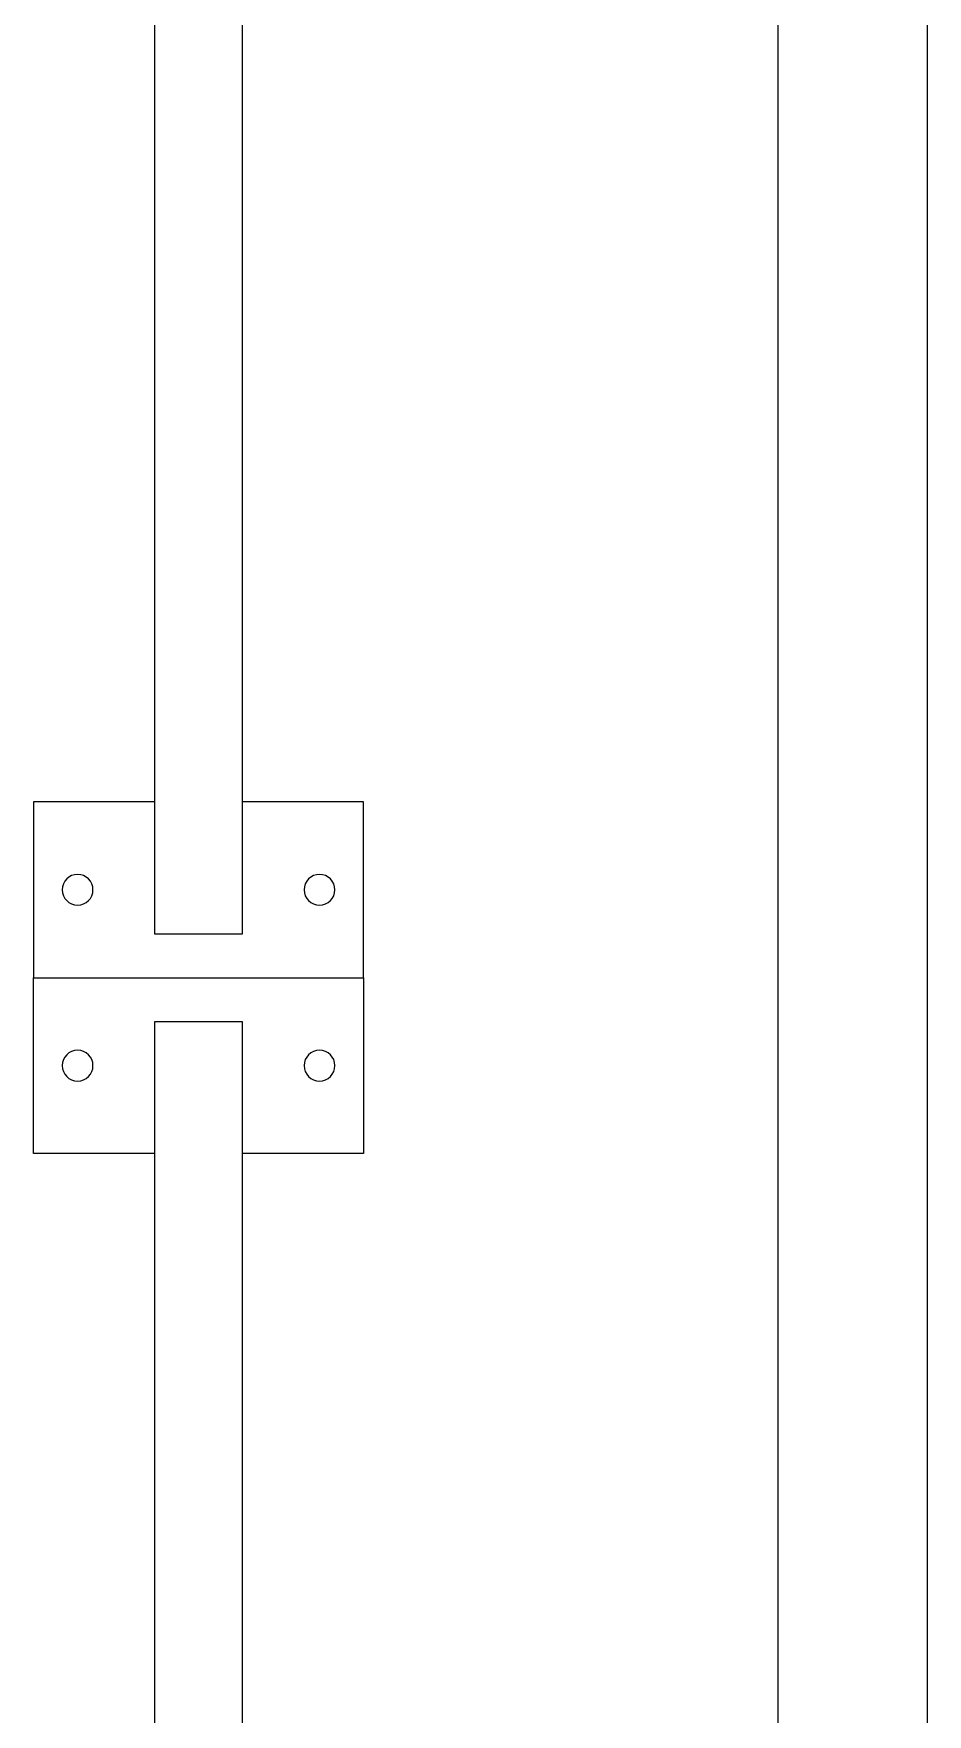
# Model space of a CAD drawing. Header units: millimetres. Extents: x 163705 to 1616509, y 81827 to 302547.
# Drawn here: x 600431 to 600837, y 152310 to 153074 of the extents above; entities that cross this region are included whole.
import ezdxf

# ---------------------------------------------------------------- set-up
doc = ezdxf.new("R2010")
doc.units = ezdxf.units.MM
doc.header["$LTSCALE"] = 10

# ---------------------------------------------------------------- blocks, each defined once
blk = doc.blocks.new('G$C5344DCDD')
blk.add_lwpolyline([(-7097.59, 591.14), (3578.78, 591.14), (3578.78, 659.14), (-7097.59, 659.14)], close=True)
blk = doc.blocks.new('A$C9a6fd652')
for points in [[(80, 55), (80, 0), (0, 0), (0, 150), (80, 150), (80, 95)], [(1460, 55), (1460, 0), (1540, 0), (1540, 150), (1460, 150), (1460, 95)]]:
    blk.add_lwpolyline(points)
blk.add_lwpolyline([(20, 95), (1520, 95), (1520, 55), (20, 55)], close=True)
for centre in [(40, 130), (1500, 130), (40, 20), (1500, 20)]:
    blk.add_circle(centre, 7)
blk = doc.blocks.new('G$C2612153E')
at = {"xscale": -1, "rotation": 180}
for p in [(150, 150), (1690, 150)]:
    blk.add_blockref('A$C9a6fd652', p, dxfattribs=at)

msp = doc.modelspace()

# ---------------------------------------------------------------- block references
for name, p, rotation in [('G$C2612153E', (600580.646, 150955.08), 90), ('G$C5344DCDD', (600177.954, 148208.411), 270)]:
    msp.add_blockref(name, p, dxfattribs=dict(rotation=rotation))

doc.saveas('drawing.dxf')
